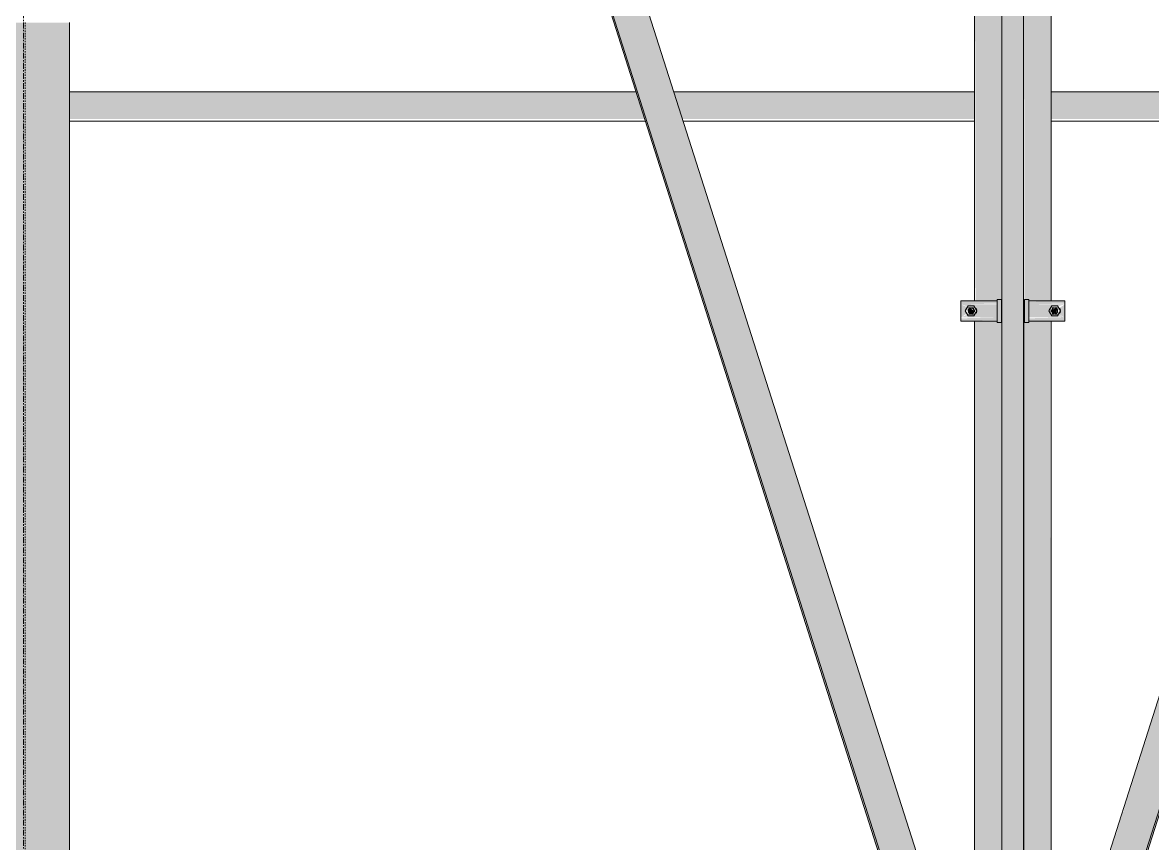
# Model space of a CAD drawing. Header units: inches. Extents: x -55396 to -733, y -290 to 853.
# Drawn here: x -16702.5 to -16604.6, y 178.8 to 250 of the extents above; entities that cross this region are included whole.
import ezdxf

# ---------------------------------------------------------------- set-up
doc = ezdxf.new("R2010")
doc.units = ezdxf.units.IN
doc.header["$MEASUREMENT"] = 0
doc.linetypes.add('Grid Line 1_2_', pattern=[0.875, 0.5, -0.125, 0.125, -0.125])
doc.linetypes.add('Hidden 1_8_', pattern=[0.1875, 0.125, -0.0625])
for name, color, linetype, lineweight in [('Q-SPCQ', 91, 'Continuous', 9), ('S-BEAM', 12, 'Continuous', 9), ('S-COLS', 52, 'Continuous', 9), ('S-GRID', 1, 'Continuous', 9)]:
    doc.layers.add(name, color=color, linetype=linetype, lineweight=lineweight)

# ---------------------------------------------------------------- blocks, each defined once
blk = doc.blocks.new('Basketball_Backstop-Performance_Sports_Systems-3103-Ceiling_Hung - 27_-0_ to 27_-11 7_8_-V275-Section 1')
at = {"layer": 'Q-SPCQ'}
for points in [[(21712.053, 135.402), (21712.053, 287.332), (21711.39, 287.459), (21711.147, 287.653), (21711.14, 287.377), (21711.115, 286.792), (21711.147, 135.723), (21711.39, 135.529), (21711.81, 135.416)], [(21712.053, 135.402), (21712.716, 135.529), (21712.958, 135.723), (21712.99, 135.835), (21712.958, 287.653), (21712.716, 287.459), (21712.111, 287.336), (21712.053, 287.332), (21712.053, 137.507)], [(21708.694, 152.543), (21708.847, 152.592), (21708.847, 161.789), (21708.357, 161.927), (21708.327, 162), (21708.536, 162.242), (21708.736, 162.248), (21670.745, 281.375), (21669.177, 281.375), (21667.754, 280.918), (21708.038, 154.601)], [(21715.422, 152.543), (21756.362, 280.918), (21754.939, 281.375), (21753.371, 281.375), (21715.466, 162.249), (21715.705, 162.199), (21715.758, 161.927), (21715.692, 161.772), (21715.269, 161.789), (21715.269, 152.592)], [(21708.694, 152.543), (21667.754, 280.918), (21667.62, 280.918), (21708.56, 152.543)], [(21715.556, 152.543), (21756.496, 280.918), (21756.362, 280.918), (21715.422, 152.543)], [(21708.433, 224.75), (21708.61, 224.823), (21708.683, 225), (21708.368, 225.241), (21708.183, 225), (21708.216, 224.875)], [(21715.808, 224.783), (21715.899, 225.125), (21715.808, 225.217), (21715.466, 225.125), (21715.506, 224.823)]]:
    blk.add_hatch(color=256, dxfattribs=at).paths.add_polyline_path(points, flags=0)
h = blk.add_hatch(color=256, dxfattribs=at)
h.paths.add_polyline_path([(21712.058, 116), (21715.37, 116), (21715.368, 119.802), (21714.302, 119.75), (21708.745, 119.751), (21708.745, 116), (21711.201, 116)], flags=0)
h.paths.add_polyline_path([(21709.685, 120.187), (21710.12, 120.239), (21715.37, 120.249), (21715.362, 128.125), (21713.433, 128.125), (21713.433, 128), (21713.058, 128), (21712.995, 128), (21711.12, 128), (21711.058, 128), (21710.683, 128), (21710.683, 128.125), (21708.745, 128.125), (21708.753, 120.244), (21709.605, 120.195)], flags=0)
h.paths.add_polyline_path([(21711.146, 120.2), (21710.753, 120.231), (21710.909, 120.203)], flags=0)
h.paths.add_polyline_path([(21708.802, 128.764), (21708.923, 128.927), (21708.823, 128.801)], flags=0)
h.paths.add_polyline_path([(21708.745, 128.917), (21708.851, 129.038), (21708.745, 129)], flags=0)
h.paths.add_polyline_path([(21715.37, 128.917), (21715.362, 129.08), (21715.265, 128.962), (21715.362, 128.92)], flags=0)
h.paths.add_polyline_path([(21708.931, 129.012), (21708.851, 129.199), (21708.896, 129.073), (21708.923, 129.026)], flags=0)
h.paths.add_polyline_path([(21708.755, 129.875), (21710.683, 129.875), (21710.683, 130), (21711.058, 130), (21710.995, 135.485), (21708.745, 135.439), (21708.745, 129.875)], flags=0)
h.paths.add_polyline_path([(21714.927, 129.875), (21715.37, 129.875), (21715.357, 135.488), (21714.302, 135.438), (21713.12, 135.438), (21713.084, 130.75), (21712.995, 130.75), (21713.058, 130), (21713.433, 130), (21713.433, 129.875), (21714.882, 129.875)], flags=0)
h.paths.add_polyline_path([(21709.685, 135.875), (21710.12, 135.927), (21710.995, 135.937), (21711.032, 137.75), (21711.115, 137.75), (21711.115, 161.798), (21708.847, 161.751), (21708.77, 152.567), (21708.745, 152.543), (21708.759, 135.932), (21709.652, 135.878)], flags=0)
h.paths.add_polyline_path([(21713.54, 135.876), (21713.714, 135.932), (21715.37, 135.937), (21715.345, 152.567), (21715.269, 152.592), (21715.258, 161.787), (21714.4, 161.75), (21712.995, 161.75), (21712.995, 137.75), (21713.12, 137.75), (21713.207, 135.888), (21713.363, 135.882)], flags=0)
h.paths.add_polyline_path([(21710.995, 135.889), (21710.909, 135.928), (21710.909, 135.89)], flags=0)
h.paths.add_polyline_path([(21709.685, 162.187), (21710.21, 162.239), (21711.115, 162.25), (21711.058, 224), (21710.683, 224), (21710.678, 224.125), (21708.745, 224.125), (21708.777, 162.245), (21709.605, 162.195)], flags=0)
h.paths.add_polyline_path([(21713.54, 162.189), (21713.714, 162.245), (21715.37, 162.249), (21715.297, 224.125), (21713.433, 224.125), (21713.433, 224), (21713.058, 224), (21712.995, 162.207), (21713.491, 162.191)], flags=0)
h.paths.add_polyline_path([(21711.115, 162.2), (21711.101, 162.208), (21710.753, 162.231), (21710.977, 162.202)], flags=0)
h.paths.add_polyline_path([(21708.802, 224.764), (21708.923, 224.927), (21708.82, 224.795)], flags=0)
h.paths.add_polyline_path([(21708.745, 224.917), (21708.851, 225.038), (21708.745, 225)], flags=0)
h.paths.add_polyline_path([(21715.37, 224.917), (21715.296, 225.051), (21715.265, 224.962), (21715.324, 224.937)], flags=0)
h.paths.add_polyline_path([(21708.931, 225.012), (21708.82, 225.222), (21708.896, 225.073), (21708.923, 225.026)], flags=0)
h.paths.add_polyline_path([(21709.716, 225.875), (21710.683, 225.875), (21710.683, 226), (21711.058, 226), (21711.115, 281.375), (21708.745, 281.375), (21708.82, 225.875), (21709.366, 225.875)], flags=0)
h.paths.add_polyline_path([(21714.577, 225.875), (21715.37, 225.875), (21715.37, 281.375), (21712.99, 281.375), (21713.058, 226), (21713.433, 226), (21713.433, 225.875), (21714.4, 225.875)], flags=0)
h = blk.add_hatch(color=256, dxfattribs=at)
h.paths.add_polyline_path([(21713.433, 225.562), (21716.558, 225.643), (21716.558, 225.875), (21713.433, 225.801), (21713.433, 225.591)], flags=0)
h.paths.add_polyline_path([(21707.558, 225.562), (21710.683, 225.643), (21710.683, 225.875), (21707.558, 225.833), (21707.558, 225.643)], flags=0)
h = blk.add_hatch(color=256, dxfattribs=at)
h.paths.add_polyline_path([(21707.558, 224.437), (21710.683, 224.437), (21710.683, 225.562), (21707.558, 225.562), (21707.558, 225)], flags=0)
h.paths.add_polyline_path([(21707.558, 224.437), (21708.163, 224.593), (21708.115, 224.676), (21707.928, 224.596)], flags=0)
h.paths.add_polyline_path([(21707.558, 225.562), (21708.115, 225.324), (21708.116, 225.419), (21707.928, 225.467)], flags=0)
h.paths.add_polyline_path([(21708.686, 224.562), (21708.649, 224.71), (21708.528, 224.679), (21708.649, 224.589)], flags=0)
h.paths.add_polyline_path([(21707.558, 224.437), (21708.064, 224.764), (21707.943, 224.927), (21707.971, 225.141), (21708.097, 225.294), (21707.928, 225.47), (21708.216, 225.437), (21708.696, 225.419), (21708.923, 224.927), (21708.686, 224.562), (21707.928, 224.53)], flags=0)
h.paths.add_polyline_path([(21713.433, 224.437), (21716.558, 224.437), (21716.558, 225.562), (21713.433, 225.562), (21713.433, 224.656)], flags=0)
h.paths.add_polyline_path([(21712.995, 224.437), (21713.058, 224.437), (21712.995, 224.639)], flags=0)
h.paths.add_polyline_path([(21716.558, 224.437), (21716.001, 224.676), (21715.953, 224.593), (21716.188, 224.533)], flags=0)
h.paths.add_polyline_path([(21715.43, 224.562), (21715.588, 224.679), (21715.448, 224.714)], flags=0)
h.paths.add_polyline_path([(21715.43, 225.437), (21715.466, 225.29), (21715.588, 225.321), (21715.466, 225.411)], flags=0)
h.paths.add_polyline_path([(21716.558, 224.437), (21715.899, 224.562), (21715.43, 224.562), (21715.193, 225.073), (21715.43, 225.437), (21716.188, 225.47), (21716.558, 225.562), (21716.052, 225.236), (21716.173, 225.073), (21716.145, 224.859), (21716.019, 224.706), (21716.188, 224.622)], flags=0)
h.paths.add_polyline_path([(21708.185, 224.599), (21708.391, 224.719), (21708.198, 224.712)], flags=0)
h.paths.add_polyline_path([(21715.931, 224.599), (21715.899, 224.719), (21715.725, 224.719), (21715.899, 224.607)], flags=0)
h.paths.add_polyline_path([(21715.595, 224.685), (21715.641, 224.719), (21715.466, 224.718)], flags=0)
h.paths.add_polyline_path([(21715.725, 225.281), (21715.918, 225.288), (21715.863, 225.384)], flags=0)
h.paths.add_polyline_path([(21708.214, 225.281), (21708.391, 225.281), (21708.185, 225.401), (21708.198, 225.288)], flags=0)
h.paths.add_polyline_path([(21708.668, 225.286), (21708.649, 225.411), (21708.528, 225.321), (21708.649, 225.29)], flags=0)
h.paths.add_polyline_path([(21716.001, 225.324), (21716.072, 225.437), (21715.953, 225.407)], flags=0)
h = blk.add_hatch(color=256, dxfattribs=at)
h.paths.add_polyline_path([(21708.686, 224.562), (21708.938, 225), (21708.655, 224.823), (21708.683, 224.585)], flags=0)
h.paths.add_polyline_path([(21708.686, 224.562), (21708.433, 224.75), (21708.216, 224.562), (21708.61, 224.562)], flags=0)
h.paths.add_polyline_path([(21708.18, 225.437), (21708.433, 225.25), (21708.686, 225.437)], flags=0)
h.paths.add_polyline_path([(21707.928, 225), (21708.216, 225.125), (21708.17, 225.419)], flags=0)
h.paths.add_polyline_path([(21708.18, 224.562), (21708.183, 224.89), (21708, 224.875)], flags=0)
h.paths.add_polyline_path([(21715.936, 225.437), (21715.43, 225.437), (21715.683, 225.25)], flags=0)
h.paths.add_polyline_path([(21716.188, 225), (21715.936, 225.437), (21715.899, 225.125)], flags=0)
h.paths.add_polyline_path([(21715.936, 224.562), (21716.188, 225), (21715.899, 224.875), (21715.91, 224.783)], flags=0)
h.paths.add_polyline_path([(21715.936, 224.562), (21715.683, 224.75), (21715.43, 224.562)], flags=0)
h.paths.add_polyline_path([(21715.43, 224.562), (21715.466, 224.875), (21715.178, 225), (21715.303, 224.783)], flags=0)
h.paths.add_polyline_path([(21715.178, 225), (21715.466, 225.125), (21715.43, 225.437), (21715.25, 225.125)], flags=0)
h.paths.add_polyline_path([(21708.938, 225), (21708.683, 225.415), (21708.722, 225.094)], flags=0)
h = blk.add_hatch(color=256, dxfattribs=at)
h.paths.add_polyline_path([(21713.433, 128), (21713.433, 130), (21713.058, 130), (21713.058, 128)], flags=0)
h.paths.add_polyline_path([(21711.058, 128), (21711.058, 130), (21710.683, 130), (21710.683, 128)], flags=0)
h.paths.add_polyline_path([(21713.433, 224), (21713.433, 226), (21713.058, 226), (21713.058, 224)], flags=0)
h.paths.add_polyline_path([(21710.683, 224), (21711.058, 224), (21711.058, 226), (21710.683, 226), (21710.683, 225.419)], flags=0)
h = blk.add_hatch(color=256, dxfattribs=at)
h.paths.add_polyline_path([(21707.558, 224.125), (21710.683, 224.199), (21710.683, 224.437), (21707.558, 224.357), (21707.558, 224.136)], flags=0)
h.paths.add_polyline_path([(21716.558, 224.125), (21716.558, 224.437), (21713.433, 224.357), (21713.433, 224.125)], flags=0)
for p, q in [((21711.115, 287.765), (21711.115, 135.835)), ((21712.99, 135.835), (21712.99, 287.765)), ((21670.745, 281.375), (21708.738, 162.244)), ((21708.745, 281.375), (21708.745, 225.86)), ((21715.37, 225.864), (21715.37, 281.375)), ((21715.376, 162.237), (21753.371, 281.375)), ((21708.56, 152.543), (21667.62, 280.918)), ((21708.694, 152.543), (21667.754, 280.918)), ((21756.362, 280.918), (21715.422, 152.543)), ((21715.556, 152.543), (21756.496, 280.918)), ((21710.683, 225.875), (21707.558, 225.875)), ((21707.558, 225.562), (21707.558, 225.875)), ((21707.558, 224.437), (21707.558, 225.562)), ((21708.18, 225.437), (21707.928, 225)), ((21708.686, 225.437), (21708.18, 225.437)), ((21708.214, 225.281), (21708.391, 225.281)), ((21708.475, 225.281), (21708.652, 225.281)), ((21708.938, 225), (21708.686, 225.437)), ((21711.058, 226), (21710.683, 226)), ((21710.683, 226), (21710.683, 224)), ((21711.058, 224), (21711.058, 226)), ((21712.995, 128), (21712.995, 226)), ((21713.433, 226), (21713.058, 226)), ((21713.058, 226), (21713.058, 224)), ((21713.433, 224), (21713.433, 226)), ((21716.558, 225.875), (21713.433, 225.875)), ((21715.43, 225.437), (21715.178, 225)), ((21715.936, 225.437), (21715.43, 225.437)), ((21715.464, 225.281), (21715.641, 225.281)), ((21715.725, 225.281), (21715.902, 225.281)), ((21716.188, 225), (21715.936, 225.437)), ((21716.558, 225.875), (21716.558, 225.562)), ((21716.558, 225.562), (21716.558, 224.437)), ((21707.558, 224.125), (21707.558, 224.437)), ((21707.928, 225), (21708.18, 224.562)), ((21708.18, 224.562), (21708.686, 224.562)), ((21708.391, 224.719), (21708.214, 224.719)), ((21708.652, 224.719), (21708.475, 224.719)), ((21708.686, 224.562), (21708.938, 225)), ((21708.745, 225.083), (21708.745, 224.917)), ((21715.178, 225), (21715.43, 224.562)), ((21715.37, 224.917), (21715.37, 225.083)), ((21715.43, 224.562), (21715.936, 224.562)), ((21715.641, 224.719), (21715.464, 224.719)), ((21715.902, 224.719), (21715.725, 224.719)), ((21715.936, 224.562), (21716.188, 225)), ((21716.558, 224.437), (21716.558, 224.125)), ((21707.558, 224.125), (21710.683, 224.125)), ((21708.745, 224.136), (21708.745, 162.045)), ((21710.683, 224), (21711.058, 224)), ((21713.058, 224), (21713.433, 224)), ((21713.433, 224.125), (21716.558, 224.125)), ((21715.37, 161.989), (21715.37, 224.14))]:
    blk.add_line(p, q, dxfattribs=at)
at = {"layer": 'Q-SPCQ', "flags": 128}
for points in [[(21708.381, 225.244), (21708.39, 225.246), (21708.4, 225.248), (21708.41, 225.249), (21708.42, 225.25), (21708.43, 225.25), (21708.433, 225.25)], [(21708.433, 225.25), (21708.436, 225.25), (21708.445, 225.25), (21708.459, 225.25)], [(21708.479, 225.25), (21708.505, 225.25), (21708.537, 225.25), (21708.574, 225.25), (21708.617, 225.25), (21708.665, 225.25)], [(21715.473, 225.25), (21715.519, 225.25), (21715.56, 225.25), (21715.594, 225.25), (21715.623, 225.25), (21715.647, 225.25)], [(21715.664, 225.25), (21715.676, 225.25), (21715.682, 225.25), (21715.683, 225.25)], [(21715.683, 225.25), (21715.693, 225.25), (21715.703, 225.249), (21715.713, 225.248), (21715.723, 225.247), (21715.733, 225.245), (21715.742, 225.243), (21715.752, 225.24), (21715.762, 225.237), (21715.771, 225.234), (21715.78, 225.23), (21715.789, 225.226), (21715.798, 225.222), (21715.807, 225.217)], [(21708.188, 225.05), (21708.19, 225.059), (21708.193, 225.069), (21708.196, 225.079), (21708.199, 225.088)], [(21708.216, 225.124), (21708.221, 225.133), (21708.227, 225.141), (21708.232, 225.149), (21708.239, 225.157), (21708.245, 225.165), (21708.252, 225.172), (21708.259, 225.179), (21708.266, 225.186), (21708.274, 225.193), (21708.281, 225.199), (21708.29, 225.205), (21708.298, 225.21), (21708.306, 225.216), (21708.315, 225.22), (21708.324, 225.225)], [(21708.336, 224.77), (21708.326, 224.774), (21708.317, 224.778), (21708.309, 224.783), (21708.3, 224.788), (21708.292, 224.794), (21708.284, 224.799), (21708.276, 224.806)], [(21708.423, 224.75), (21708.413, 224.751), (21708.403, 224.752), (21708.393, 224.753)], [(21708.452, 224.75), (21708.44, 224.75), (21708.434, 224.75), (21708.433, 224.75)], [(21708.642, 224.75), (21708.597, 224.75), (21708.556, 224.75), (21708.522, 224.75)], [(21715.637, 224.75), (21715.611, 224.75), (21715.579, 224.75), (21715.542, 224.75), (21715.499, 224.75), (21715.451, 224.75)], [(21715.683, 224.75), (21715.68, 224.75), (21715.671, 224.75), (21715.657, 224.75)], [(21715.801, 224.78), (21715.792, 224.775), (21715.783, 224.771), (21715.774, 224.767), (21715.764, 224.764), (21715.755, 224.76), (21715.745, 224.758), (21715.735, 224.756), (21715.725, 224.754), (21715.716, 224.752), (21715.706, 224.751), (21715.696, 224.75), (21715.686, 224.75), (21715.683, 224.75)], [(21715.9, 224.876), (21715.895, 224.867), (21715.889, 224.859), (21715.883, 224.851), (21715.877, 224.843), (21715.871, 224.835), (21715.864, 224.828), (21715.857, 224.821), (21715.85, 224.814), (21715.842, 224.807), (21715.834, 224.801)], [(21715.916, 225.091), (21715.919, 225.081), (21715.922, 225.072), (21715.925, 225.062), (21715.927, 225.052), (21715.929, 225.042), (21715.931, 225.033), (21715.932, 225.023), (21715.933, 225.013), (21715.933, 225.003), (21715.933, 225)], [(21715.933, 225), (21715.933, 224.99), (21715.932, 224.98), (21715.931, 224.97), (21715.93, 224.96), (21715.928, 224.95), (21715.926, 224.941), (21715.923, 224.931), (21715.92, 224.921), (21715.917, 224.912)]]:
    blk.add_lwpolyline(points, dxfattribs=at)
at = {"layer": 'Q-SPCQ'}
for centre, radius, start, end in [((21708.433, 225), 0.25, 0, 180), ((21708.433, 225), 0.25, 90, 105), ((21708.433, 225), 0.25, 0, 90), ((21715.683, 225), 0.25, 0, 180), ((21715.683, 225), 0.25, 90, 135), ((21715.683, 225), 0.25, 60, 90), ((21708.214, 225), 0.281, 135, 165), ((21708.214, 225), 0.281, 195, 225), ((21708.433, 225), 0.25, 180, 0), ((21708.433, 225), 0.25, 120, 165), ((21708.652, 225), 0.281, 15, 45), ((21708.652, 225), 0.281, 315, 345), ((21715.464, 225), 0.281, 135, 165), ((21715.464, 225), 0.281, 195, 225), ((21715.683, 225), 0.25, 150, 210), ((21715.683, 225), 0.25, 180, 0), ((21715.683, 225), 0.25, 240, 270), ((21715.683, 225), 0.25, 270, 300), ((21715.683, 225), 0.25, 315, 30), ((21715.902, 225), 0.281, 15, 45), ((21715.902, 225), 0.281, 315, 345)]:
    blk.add_arc(centre, radius, start, end, dxfattribs=at)
blk = doc.blocks.new('W-Wide Flange-Column - B1-C-1108676-Section 1')
at = {"layer": 'S-COLS', "linetype": 'Hidden 1_8_'}
blk.add_line((21626.459, 250), (21626.459, 37.116), dxfattribs=at)
blk = doc.blocks.new('Girt_Z - 10_D-1118713-Section 1')
at = {"layer": 'S-BEAM'}
h = blk.add_hatch(color=256, dxfattribs=at)
h.paths.add_polyline_path([(22081.48, 241.633), (22078.348, 244), (21871.553, 244), (21871.553, 241.633), (22065.556, 241.633)], flags=0)
h.paths.add_polyline_path([(21407.083, 241.633), (21622.303, 241.633), (21622.303, 244), (21389.053, 244), (21389.053, 241.633)], flags=0)
h.paths.add_polyline_path([(22365.743, 241.633), (22369.553, 241.633), (22369.553, 244), (22359.662, 243.949), (22359.662, 241.633)], flags=0)
h.paths.add_polyline_path([(21630.303, 241.633), (21680.148, 241.633), (21679.393, 244), (21630.303, 244), (21630.303, 242.513)], flags=0)
h.paths.add_polyline_path([(21683.42, 241.633), (21708.745, 241.633), (21708.745, 244), (21682.665, 244)], flags=0)
h.paths.add_polyline_path([(22314.199, 241.633), (22313.73, 244), (22308.053, 244), (22308.053, 241.633)], flags=0)
h.paths.add_polyline_path([(21715.37, 241.633), (21740.696, 241.633), (21741.451, 244), (21715.37, 244), (21715.37, 242.513)], flags=0)
h.paths.add_polyline_path([(21756.496, 241.633), (21863.553, 241.633), (21863.553, 244), (21744.723, 244), (21743.968, 241.633), (21756.362, 241.633)], flags=0)
h.paths.add_polyline_path([(22280.053, 241.633), (22280.053, 244), (22248.172, 244), (22246.939, 241.633), (22278.592, 241.633)], flags=0)
h.paths.add_polyline_path([(22244.825, 241.633), (22246.058, 244), (22185.075, 244), (22185.008, 241.633), (22239.858, 241.633)], flags=0)
h.paths.add_polyline_path([(22081.895, 241.633), (22104.803, 241.633), (22104.803, 244), (22078.762, 244)], flags=0)
h.paths.add_polyline_path([(22178.365, 241.633), (22178.365, 244), (22148.094, 244), (22146.372, 241.633), (22162.391, 241.633)], flags=0)
h.paths.add_polyline_path([(22112.803, 241.633), (22145.986, 241.633), (22147.708, 244), (22112.803, 244), (22112.803, 242.513)], flags=0)
for p, q in [((21630.303, 244), (21679.393, 244)), ((21682.665, 244), (21708.745, 244)), ((21715.37, 244), (21741.451, 244)), ((21630.303, 241.445), (21680.208, 241.445)), ((21683.479, 241.445), (21708.745, 241.445)), ((21715.37, 241.445), (21740.637, 241.445))]:
    blk.add_line(p, q, dxfattribs=at)

msp = doc.modelspace()

# ---------------------------------------------------------------- hatches: boundary and pattern name
at = {"layer": 'S-COLS', "lineweight": 5}
h = msp.add_hatch(color=256, dxfattribs=at)
h.paths.add_polyline_path([(-16706.468, 0), (-16698.468, 0), (-16698.468, 4), (-16706.468, 4)], flags=0)
h.paths.add_polyline_path([(-16698.969, 28.5), (-16698.468, 28.5), (-16698.468, 31.5), (-16706.468, 31.5), (-16706.468, 28.5)], flags=0)
h.paths.add_polyline_path([(-16706.468, 32.5), (-16698.468, 32.501), (-16698.468, 34.88), (-16706.468, 34.875), (-16706.468, 32.501)], flags=0)
h.paths.add_polyline_path([(-16701.901, 37.12), (-16698.468, 37.12), (-16698.468, 250), (-16706.468, 250), (-16706.468, 37.124), (-16702.019, 37.12)], flags=0)
h.paths.add_polyline_path([(-16698.468, 278), (-16698.468, 327.085), (-16706.468, 327.085), (-16706.468, 278)], flags=0)

# ---------------------------------------------------------------- linework, layer by layer
at = {"layer": 'S-COLS'}
msp.add_line((-16698.468, 250), (-16698.468, 37.12), dxfattribs=at)
at = {"layer": 'S-GRID', "linetype": 'Grid Line 1_2_'}
msp.add_line((-16702.468, -132), (-16702.468, 648.659), dxfattribs=at)
msp.add_line((-16702.468, -132), (-16702.468, 648.659), dxfattribs=at)

# ---------------------------------------------------------------- block references
at = {"layer": 'Q-SPCQ'}
msp.add_blockref('Basketball_Backstop-Performance_Sports_Systems-3103-Ceiling_Hung - 27_-0_ to 27_-11 7_8_-V275-Section 1', (-38328.771, 0), dxfattribs=at)
at = {"layer": 'S-BEAM'}
msp.add_blockref('Girt_Z - 10_D-1118713-Section 1', (-38328.771, 0), dxfattribs=at)
at = {"layer": 'S-COLS', "linetype": 'Hidden 1_8_'}
msp.add_blockref('W-Wide Flange-Column - B1-C-1108676-Section 1', (-38328.771, 0), dxfattribs=at)

doc.saveas('drawing.dxf')
